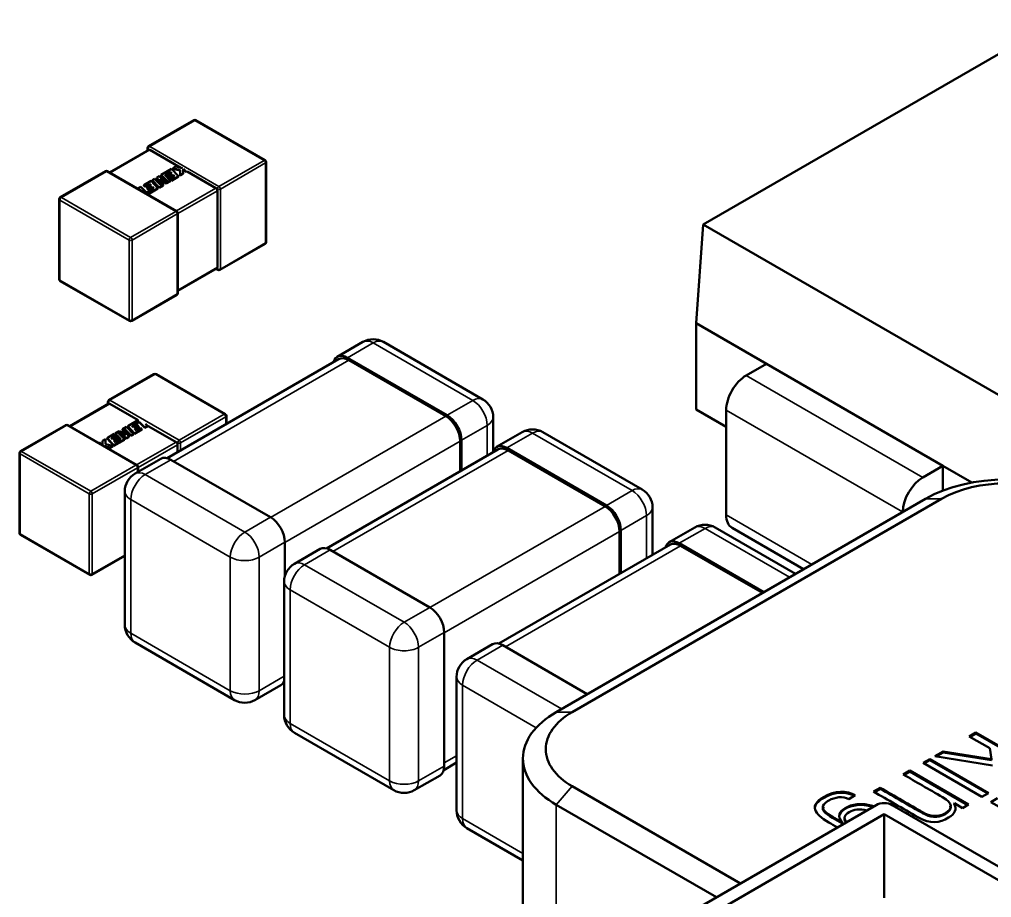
# Model space of a CAD drawing. Header units: millimetres. Extents: x -106 to 841, y -50 to 594.
# Drawn here: x 606.26 to 614.82, y 237.06 to 244.79 of the extents above; entities that cross this region are included whole.
import ezdxf

# ---------------------------------------------------------------- set-up
doc = ezdxf.new("R2010")
doc.units = ezdxf.units.MM
doc.layers.add('Visible (ISO)', color=7, linetype='Continuous', lineweight=50)
doc.layers.add('Visible Narrow (ISO)', color=7, linetype='Continuous', lineweight=35)

msp = doc.modelspace()

# ---------------------------------------------------------------- linework, layer by layer
at = {"layer": 'Visible (ISO)'}
for p, q in [((612.283, 242.989), (615.4095, 244.794)), ((607.3971, 243.6769), (607.7949, 243.9065)), ((607.8136, 243.9065), (608.4235, 243.5544)), ((607.0529, 243.4476), (607.3977, 243.6466)), ((607.3878, 243.6607), (607.3878, 243.6409)), ((607.6802, 243.4873), (607.4065, 243.6454)), ((608.4329, 243.5382), (608.4329, 242.8339)), ((606.6193, 243.2278), (607.0171, 243.4575)), ((607.6457, 243.1053), (607.0358, 243.4575)), ((607.6001, 243.4779), (607.5084, 243.425)), ((607.6606, 243.4147), (607.6001, 243.4779)), ((607.6354, 243.4984), (607.6096, 243.4834)), ((607.6096, 243.4834), (607.6096, 243.4793)), ((607.6096, 243.4834), (607.6749, 243.4678)), ((607.6096, 243.4793), (607.6748, 243.4637)), ((607.6943, 243.4839), (607.6354, 243.4984)), ((607.6749, 243.4678), (607.6741, 243.4224)), ((607.702, 243.4386), (607.7019, 243.4794)), ((607.7052, 243.4729), (607.7019, 243.4748)), ((607.704, 243.4782), (607.7278, 243.4535)), ((607.7052, 243.4729), (607.7278, 243.4494)), ((607.7278, 243.4535), (607.7374, 243.459)), ((607.7278, 243.4494), (607.7369, 243.4546)), ((607.7278, 243.4535), (607.7278, 243.4494)), ((607.9899, 243.3085), (607.7369, 243.4546)), ((607.4181, 243.3729), (607.3538, 243.3358)), ((607.4787, 243.3096), (607.4181, 243.3729)), ((607.4499, 243.3913), (607.4283, 243.3788)), ((607.4283, 243.3788), (607.4283, 243.3747)), ((607.4283, 243.3788), (607.4889, 243.3155)), ((607.4283, 243.3747), (607.4889, 243.3115)), ((607.5042, 243.3347), (607.4499, 243.3913)), ((607.4909, 243.4149), (607.4682, 243.4018)), ((607.4682, 243.4018), (607.4682, 243.3977)), ((607.4682, 243.4018), (607.5042, 243.3347)), ((607.4682, 243.3977), (607.4992, 243.3399)), ((607.5624, 243.3687), (607.4909, 243.4149)), ((607.5262, 243.3371), (607.4956, 243.3896)), ((607.4956, 243.3896), (607.5531, 243.3526)), ((607.4994, 243.383), (607.5531, 243.3485)), ((607.5084, 243.425), (607.5084, 243.4209)), ((607.5084, 243.425), (607.5624, 243.3687)), ((607.5084, 243.4209), (607.5521, 243.3754)), ((607.5402, 243.4247), (607.5874, 243.4519)), ((607.5893, 243.3735), (607.5402, 243.4247)), ((607.5428, 243.4221), (607.5874, 243.4479)), ((607.5531, 243.3526), (607.5893, 243.3735)), ((607.5531, 243.3485), (607.5893, 243.3694)), ((607.6025, 243.4362), (607.566, 243.4152)), ((607.566, 243.4152), (607.566, 243.4111)), ((607.566, 243.4152), (607.5772, 243.4035)), ((607.566, 243.4111), (607.5772, 243.3994)), ((607.5772, 243.4035), (607.6137, 243.4246)), ((607.5772, 243.3994), (607.6137, 243.4205)), ((607.5772, 243.4035), (607.5772, 243.3994)), ((607.625, 243.4128), (607.5862, 243.3904)), ((607.5862, 243.3904), (607.5862, 243.3863)), ((607.5862, 243.3904), (607.5978, 243.3784)), ((607.5862, 243.3863), (607.5978, 243.3743)), ((607.5874, 243.4519), (607.5874, 243.4479)), ((607.5874, 243.4519), (607.6025, 243.4362)), ((607.5874, 243.4479), (607.6, 243.4348)), ((607.5893, 243.3735), (607.5893, 243.3694)), ((607.5978, 243.3784), (607.6606, 243.4147)), ((607.5978, 243.3743), (607.6606, 243.4106)), ((607.5978, 243.3784), (607.5978, 243.3743)), ((607.6137, 243.4246), (607.6137, 243.4205)), ((607.6137, 243.4246), (607.625, 243.4128)), ((607.6137, 243.4205), (607.6225, 243.4113)), ((607.6606, 243.4147), (607.6606, 243.4106)), ((607.6741, 243.4224), (607.702, 243.4386)), ((607.6741, 243.4183), (607.702, 243.4345)), ((607.6741, 243.4224), (607.6741, 243.4183)), ((607.702, 243.4386), (607.702, 243.4345)), ((607.329, 243.3214), (607.3048, 243.3075)), ((607.3048, 243.3075), (607.3048, 243.3034)), ((607.3048, 243.3075), (607.3161, 243.2956)), ((607.3048, 243.3034), (607.3074, 243.3007)), ((607.3779, 243.2704), (607.329, 243.3214)), ((607.3538, 243.3358), (607.3538, 243.3317)), ((607.3538, 243.3358), (607.3654, 243.3238)), ((607.3538, 243.3317), (607.3654, 243.3197)), ((607.3654, 243.3238), (607.4054, 243.3469)), ((607.3654, 243.3197), (607.4054, 243.3428)), ((607.3654, 243.3238), (607.3654, 243.3197)), ((607.4039, 243.2853), (607.3779, 243.2704)), ((607.4205, 243.3312), (607.384, 243.3101)), ((607.384, 243.3101), (607.384, 243.306)), ((607.384, 243.3101), (607.3953, 243.2984)), ((607.384, 243.306), (607.3953, 243.2944)), ((607.3853, 243.2557), (607.4787, 243.3096)), ((607.3888, 243.2537), (607.4787, 243.3055)), ((607.3953, 243.2984), (607.4318, 243.3195)), ((607.3953, 243.2944), (607.4318, 243.3154)), ((607.3953, 243.2984), (607.3953, 243.2944)), ((607.443, 243.3077), (607.4039, 243.2853)), ((607.4054, 243.3469), (607.4054, 243.3428)), ((607.4054, 243.3469), (607.4205, 243.3312)), ((607.4054, 243.3428), (607.418, 243.3297)), ((607.4318, 243.3195), (607.4318, 243.3154)), ((607.4318, 243.3195), (607.443, 243.3077)), ((607.4318, 243.3154), (607.4405, 243.3063)), ((607.4787, 243.3096), (607.4787, 243.3055)), ((607.4889, 243.3155), (607.5262, 243.3371)), ((607.4889, 243.3115), (607.5262, 243.333)), ((607.4889, 243.3155), (607.4889, 243.3115)), ((607.5262, 243.3371), (607.5262, 243.333)), ((607.5531, 243.3526), (607.5531, 243.3485)), ((608.0032, 243.3009), (607.9999, 243.299)), ((608.0032, 242.6119), (608.0032, 243.2856)), ((606.6099, 243.2116), (606.6099, 242.5073)), ((607.6551, 242.3848), (607.6551, 243.0891)), ((612.2199, 242.1197), (612.283, 242.989)), ((612.283, 242.989), (615.0761, 241.3764)), ((608.0258, 242.588), (608.4235, 242.8177)), ((607.6551, 242.4046), (607.9999, 242.6036)), ((608.007, 242.588), (607.9899, 242.5979)), ((606.6193, 242.4911), (607.2292, 242.139)), ((607.2479, 242.139), (607.6457, 242.3686)), ((612.2199, 242.1197), (612.8386, 241.7625)), ((612.2199, 241.3604), (612.2199, 242.1197)), ((609.2855, 241.9547), (609.0592, 241.8241)), ((609.4655, 241.9547), (610.3423, 241.4485)), ((609.0705, 241.8028), (607.5605, 240.931)), ((609.1492, 241.8151), (610.026, 241.3089)), ((609.1605, 241.7939), (610.0147, 241.3008)), ((612.8386, 241.7625), (612.6619, 241.6604)), ((614.3943, 240.8643), (612.8386, 241.7625)), ((607.4442, 241.671), (607.0464, 241.4413)), ((607.4629, 241.671), (608.0728, 241.3188)), ((606.7022, 241.212), (607.047, 241.4111)), ((607.037, 241.4053), (607.037, 241.4251)), ((607.0558, 241.4098), (607.3053, 241.2657)), ((612.2199, 241.3604), (612.4851, 241.2073)), ((612.4851, 241.3542), (612.4851, 240.4316)), ((607.3093, 241.2681), (607.2135, 241.2127)), ((607.2491, 241.2146), (607.2882, 241.2371)), ((607.2516, 241.212), (607.2882, 241.233)), ((607.2882, 241.2371), (607.3142, 241.2519)), ((607.2882, 241.233), (607.3142, 241.2479)), ((607.3142, 241.2519), (607.3142, 241.2479)), ((607.3142, 241.2519), (607.3631, 241.2009)), ((607.3142, 241.2479), (607.3631, 241.1968)), ((607.3873, 241.2149), (607.37, 241.233)), ((608.0822, 241.3026), (608.0822, 241.2322)), ((610.4323, 240.9911), (610.4323, 241.2926)), ((606.6664, 241.2219), (606.2686, 240.9922)), ((606.6851, 241.2219), (607.295, 240.8698)), ((607.0943, 241.144), (607.0315, 241.1077)), ((607.1059, 241.132), (607.0943, 241.144)), ((607.139, 241.1698), (607.1028, 241.1489)), ((607.1028, 241.1489), (607.1028, 241.1448)), ((607.1028, 241.1489), (607.1519, 241.0977)), ((607.1028, 241.1448), (607.1494, 241.0962)), ((607.1837, 241.0973), (607.1297, 241.1536)), ((607.1297, 241.1536), (607.2012, 241.1074)), ((607.1965, 241.1328), (607.139, 241.1698)), ((607.14, 241.1429), (607.2012, 241.1034)), ((607.2032, 241.2068), (607.1659, 241.1853)), ((607.1659, 241.1853), (607.1659, 241.1812)), ((607.1659, 241.1853), (607.1965, 241.1328)), ((607.1659, 241.1812), (607.1927, 241.1352)), ((607.2239, 241.1205), (607.188, 241.1877)), ((607.188, 241.1877), (607.2422, 241.1311)), ((607.1929, 241.1784), (607.2422, 241.127)), ((607.2638, 241.1436), (607.2032, 241.2068)), ((607.2135, 241.2127), (607.2135, 241.2087)), ((607.2135, 241.2127), (607.2741, 241.1495)), ((607.2135, 241.2087), (607.2741, 241.1454)), ((607.2422, 241.1311), (607.2638, 241.1436)), ((607.2603, 241.2028), (607.2491, 241.2146)), ((607.2969, 241.2239), (607.2603, 241.2028)), ((607.2638, 241.1436), (607.2638, 241.1395)), ((607.2716, 241.1912), (607.3081, 241.2122)), ((607.2867, 241.1755), (607.2716, 241.1912)), ((607.2741, 241.1886), (607.3081, 241.2082)), ((607.2741, 241.1495), (607.3383, 241.1866)), ((607.2741, 241.1454), (607.3383, 241.1825)), ((607.2741, 241.1495), (607.2741, 241.1454)), ((607.3267, 241.1986), (607.2867, 241.1755)), ((607.3081, 241.2122), (607.2969, 241.2239)), ((607.3081, 241.2122), (607.3081, 241.2082)), ((607.3383, 241.1866), (607.3267, 241.1986)), ((607.3383, 241.1866), (607.3383, 241.1825)), ((607.3631, 241.2009), (607.3873, 241.2149)), ((607.3631, 241.1968), (607.3873, 241.2108)), ((607.3631, 241.2009), (607.3631, 241.1968)), ((607.3799, 241.2226), (607.6392, 241.0729)), ((607.3873, 241.2149), (607.3873, 241.2108)), ((610.6891, 241.1607), (610.4628, 241.0301)), ((610.8691, 241.1607), (611.7459, 240.6545)), ((606.9643, 241.0689), (606.9572, 241.0648)), ((606.982, 241.0504), (606.9643, 241.0689)), ((607.0181, 241.0999), (606.9901, 241.0838)), ((606.9901, 241.0838), (606.9901, 241.0797)), ((606.9901, 241.0838), (606.9902, 241.0457)), ((606.9901, 241.0797), (606.9902, 241.0457)), ((607.0172, 241.0546), (607.0181, 241.0999)), ((607.0826, 241.0389), (607.0172, 241.0546)), ((607.0173, 241.0545), (607.0181, 241.0959)), ((607.0181, 241.0999), (607.0181, 241.0959)), ((607.0315, 241.1077), (607.0315, 241.1036)), ((607.0315, 241.1077), (607.0921, 241.0444)), ((607.0315, 241.1036), (607.0921, 241.0403)), ((607.0672, 241.1096), (607.1059, 241.132)), ((607.0784, 241.0978), (607.0672, 241.1096)), ((607.0697, 241.1069), (607.1059, 241.1279)), ((607.1149, 241.1189), (607.0784, 241.0978)), ((607.0896, 241.0861), (607.1261, 241.1072)), ((607.1047, 241.0704), (607.0896, 241.0861)), ((607.0921, 241.0835), (607.1261, 241.1031)), ((607.0921, 241.0444), (607.1837, 241.0973)), ((607.0921, 241.0403), (607.1837, 241.0933)), ((607.1519, 241.0977), (607.1047, 241.0704)), ((607.1059, 241.132), (607.1059, 241.1279)), ((607.1261, 241.1072), (607.1149, 241.1189)), ((607.1261, 241.1072), (607.1261, 241.1031)), ((607.1837, 241.0973), (607.1837, 241.0933)), ((607.2012, 241.1074), (607.2239, 241.1205)), ((607.2012, 241.1034), (607.2239, 241.1164)), ((607.2012, 241.1074), (607.2012, 241.1034)), ((607.2239, 241.1205), (607.2239, 241.1164)), ((607.2422, 241.127), (607.2638, 241.1395)), ((607.2422, 241.1311), (607.2422, 241.127)), ((607.6524, 241.0653), (607.6491, 241.0634)), ((610.142, 240.8171), (610.142, 241.0803)), ((610.1533, 240.8236), (610.1533, 241.0885)), ((606.2592, 240.976), (606.2592, 240.2717)), ((607.0063, 241.0364), (607.0567, 241.024)), ((607.0187, 241.0293), (607.0567, 241.0199)), ((607.0567, 241.024), (607.0826, 241.0389)), ((607.0567, 241.0199), (607.0826, 241.0349)), ((607.0567, 241.024), (607.0567, 241.0199)), ((607.0826, 241.0389), (607.0826, 241.0349)), ((607.0921, 241.0444), (607.0921, 241.0403)), ((607.6524, 240.9841), (607.6524, 241.05)), ((610.4741, 241.0088), (608.9641, 240.137)), ((610.5528, 241.0212), (611.4296, 240.5149)), ((610.5641, 240.9999), (611.4183, 240.5068)), ((607.5036, 240.9259), (607.2773, 240.7953)), ((607.5936, 240.917), (608.4704, 240.4108)), ((607.3044, 240.8535), (607.3044, 240.8109)), ((614.3943, 240.8643), (614.2175, 240.7623)), ((614.3943, 240.8643), (614.65, 240.7167)), ((614.3943, 240.6464), (614.3943, 240.8643)), ((607.1873, 239.4636), (607.1873, 240.6394)), ((610.9878, 238.6958), (614.2405, 240.5737)), ((614.3819, 240.5737), (611.1292, 238.6958)), ((611.8359, 240.0787), (611.8359, 240.4986)), ((611.5456, 239.9111), (611.5456, 240.2863)), ((611.5569, 239.9177), (611.5569, 240.2945)), ((612.2083, 240.3215), (611.982, 240.1909)), ((612.3883, 240.3215), (613.096, 239.913)), ((613.1664, 239.9537), (612.5369, 240.3172)), ((606.2686, 240.2555), (606.8785, 239.9034)), ((608.5977, 239.8943), (608.5977, 240.1903)), ((608.9072, 240.1319), (608.6809, 240.0013)), ((608.9972, 240.123), (609.874, 239.6168)), ((611.9934, 240.1697), (610.4834, 239.2979)), ((612.072, 240.182), (612.817, 239.7519)), ((612.0834, 240.1607), (612.8042, 239.7445)), ((607.1873, 240.0709), (606.8972, 239.9034)), ((608.5909, 238.6696), (608.5909, 239.8454)), ((610.0013, 238.2206), (610.0013, 239.3963)), ((607.2773, 239.3078), (608.1541, 238.8015)), ((610.4264, 239.2927), (610.2001, 239.1621)), ((610.5164, 239.2838), (611.2613, 238.8537)), ((610.1101, 237.8305), (610.1101, 239.0062)), ((608.5604, 238.9322), (608.3341, 238.8015)), ((608.6809, 238.5138), (609.5577, 238.0075)), ((614.6842, 238.5156), (614.6258, 238.4819)), ((614.6842, 238.5075), (614.6328, 238.4778)), ((615.3797, 238.1141), (614.6842, 238.5156)), ((614.6842, 238.5075), (614.6842, 238.5156)), ((615.3726, 238.11), (614.6842, 238.5075)), ((614.6258, 238.4819), (614.8066, 238.3775)), ((614.3949, 238.3486), (614.323, 238.3071)), ((614.3949, 238.3404), (614.3341, 238.3053)), ((614.8214, 238.28), (614.3949, 238.3486)), ((614.3949, 238.3404), (614.3949, 238.3486)), ((614.8214, 238.2719), (614.3949, 238.3404)), ((614.8066, 238.3775), (614.8214, 238.28)), ((610.1101, 238.2503), (609.9969, 238.1849)), ((610.6949, 236.1647), (610.6949, 238.2875)), ((614.2789, 238.2817), (614.22, 238.2477)), ((614.22, 238.2477), (614.7375, 237.9489)), ((614.2789, 238.2735), (614.2271, 238.2436)), ((614.7964, 237.9829), (614.2789, 238.2817)), ((614.2789, 238.2735), (614.2789, 238.2817)), ((614.7893, 237.9788), (614.2789, 238.2735)), ((614.323, 238.3071), (614.8321, 238.2257)), ((614.8214, 238.2719), (614.8214, 238.28)), ((614.1027, 238.1799), (614.0443, 238.1462)), ((614.1027, 238.1718), (614.0514, 238.1421)), ((614.6202, 237.8812), (614.1027, 238.1799)), ((614.1027, 238.1718), (614.1027, 238.1799)), ((614.6131, 237.8771), (614.1027, 238.1718)), ((609.964, 238.1382), (609.7377, 238.0075)), ((611.1292, 238.0426), (612.6111, 237.187)), ((613.8417, 238.0292), (613.7833, 237.9955)), ((613.8417, 238.021), (613.7903, 237.9914)), ((613.8417, 238.021), (613.8417, 238.0292)), ((614.7375, 237.9489), (614.7964, 237.9829)), ((613.5639, 237.9294), (613.6224, 237.9631)), ((614.4932, 237.8919), (614.4955, 237.8927)), ((614.4932, 237.8837), (614.4932, 237.8919)), ((614.4955, 237.8927), (614.5678, 237.8509)), ((614.8752, 237.9374), (614.8163, 237.9034)), ((614.8163, 237.9034), (614.9156, 237.8461)), ((613.8058, 237.8768), (610.9774, 236.2438)), ((612.3989, 237.0646), (610.9878, 237.8793)), ((613.3427, 237.8508), (613.3427, 237.859)), ((619.1091, 234.8966), (613.9472, 237.8768)), ((614.4575, 237.8575), (614.4575, 237.8657)), ((614.5678, 237.8509), (614.6202, 237.8812)), ((611.0835, 236.1826), (613.8765, 237.7952)), ((613.5055, 237.728), (613.5023, 237.7262)), ((613.5023, 237.718), (613.5023, 237.7262)), ((613.5055, 237.7199), (613.5023, 237.718)), ((613.5055, 237.7199), (613.5055, 237.728)), ((613.5277, 237.7555), (613.5277, 237.7637)), ((613.8765, 237.7952), (618.9677, 234.8558)), ((613.8765, 237.0603), (613.8765, 237.7952)), ((610.2001, 237.6746), (610.6949, 237.3889))]:
    msp.add_line(p, q, dxfattribs=at)
for centre, radius, start, end in [((607.8043, 243.8903), 0.0187, 60, 120), ((607.4065, 243.6607), 0.0187, 120, 180), ((608.4142, 243.5382), 0.0187, 0, 60), ((607.0264, 243.4412), 0.0187, 60, 120), ((606.6287, 243.2116), 0.0187, 120, 180), ((607.6364, 243.0891), 0.0187, 0, 60), ((608.4142, 242.8339), 0.0187, 300, 0), ((608.0164, 242.6042), 0.0187, 240, 300), ((606.6287, 242.5073), 0.0187, 180, 240), ((607.6364, 242.3848), 0.0187, 300, 0), ((607.2386, 242.1552), 0.0187, 240, 300), ((609.3755, 241.7988), 0.18, 60, 120), ((607.4535, 241.6548), 0.0187, 60, 120), ((607.0558, 241.4251), 0.0187, 120, 180), ((610.2523, 241.2926), 0.18, 0, 60), ((608.0635, 241.3026), 0.0187, 360, 60), ((606.6757, 241.2057), 0.0187, 60, 120), ((610.7791, 241.0048), 0.18, 60, 120), ((606.2779, 240.976), 0.0187, 120, 180), ((607.2856, 240.8535), 0.0187, 360, 60), ((607.3673, 240.6394), 0.18, 120, 180), ((611.6559, 240.4986), 0.18, 0, 60), ((612.2983, 240.1656), 0.18, 60, 120), ((606.2779, 240.2717), 0.0187, 180, 240), ((608.7709, 239.8454), 0.18, 120, 180), ((606.8879, 239.9196), 0.0187, 240, 300), ((607.3673, 239.4636), 0.18, 180, 240), ((610.2901, 239.0062), 0.18, 120, 180), ((608.2441, 238.9574), 0.18, 240, 300), ((608.7709, 238.6696), 0.18, 180, 240), ((609.6477, 238.1634), 0.18, 240, 300), ((610.2901, 237.8305), 0.18, 180, 240)]:
    msp.add_arc(centre, radius, start, end, dxfattribs=at)
for centre, major_axis, start_param, end_param in [((607.4065, 243.6607), (-0.0132, 0.0229), 1.570796, 1.868048), ((608.0164, 242.6042), (0.0132, -0.0229), 4.415138, 4.712389), ((609.1492, 241.6682), (-0.09, 0.1559), 5.497787, 6.805964), ((609.1605, 241.6469), (-0.09, 0.1559), 5.497787, 6.283185), ((612.6619, 241.4563), (0.125, 0.2165), 0.785398, 2.356195), ((607.0558, 241.4251), (0.0132, -0.0229), 4.712389, 5.00964), ((610.0147, 241.1538), (-0.09, 0.1559), 3.926991, 5.497787), ((610.026, 241.1619), (-0.09, 0.1559), 3.926991, 5.497787), ((610.5528, 240.8742), (-0.09, 0.1559), 5.497787, 6.805964), ((610.5641, 240.853), (-0.09, 0.1559), 5.497787, 6.283185), ((607.5936, 240.77), (-0.09, 0.1559), 5.497787, 6.283185), ((614.2175, 240.5582), (-0.125, -0.2165), 3.926991, 5.486373), ((614.9476, 240.1655), (-1, 0), 3.926991, 5.497787), ((614.9476, 240.2471), (-0.8, 0), 3.926991, 5.497787), ((611.4183, 240.3598), (-0.09, 0.1559), 3.926991, 5.497787), ((611.4296, 240.368), (-0.09, 0.1559), 3.926991, 5.497787), ((608.4704, 240.2638), (-0.09, 0.1559), 3.926991, 5.497787), ((612.6619, 240.5337), (-0.125, -0.2165), 5.497787, 6.283185), ((612.072, 240.035), (-0.09, 0.1559), 5.497787, 6.805964), ((608.9972, 239.976), (-0.09, 0.1559), 5.497787, 6.283185), ((612.0834, 240.0138), (-0.09, 0.1559), 5.497787, 6.283185), ((609.874, 239.4698), (-0.09, 0.1559), 3.926991, 5.497787), ((610.5164, 239.1369), (-0.09, 0.1559), 5.497787, 6.283185), ((608.4704, 239.088), (0.09, -0.1559), 0, 0.457465), ((611.6949, 238.2875), (-1, 0), 5.497787, 7.068584), ((611.6949, 238.3692), (-0.8, 0), 5.497787, 7.068584), ((609.874, 238.2941), (0.09, -0.1559), 0, 0.785398), ((613.8765, 237.836), (-0.1, 0), 3.926991, 5.497787)]:
    msp.add_ellipse(centre, major_axis=major_axis, ratio=0.57735, start_param=start_param, end_param=end_param, dxfattribs=at)
for points in [[(607.3977, 243.6466), (607.3994, 243.6476), (607.403, 243.6474), (607.4065, 243.6454)], [(607.9899, 243.3085), (607.9934, 243.3065), (607.9967, 243.3027), (607.9999, 243.299)], [(607.9999, 243.299), (608.0015, 243.2944), (608.0032, 243.2896), (608.0032, 243.2856)], [(608.0032, 242.6119), (608.0032, 242.6079), (608.0015, 242.6046), (607.9999, 242.6036)], [(607.047, 241.4111), (607.0486, 241.412), (607.0523, 241.4118), (607.0558, 241.4098)], [(607.6392, 241.0729), (607.6427, 241.071), (607.646, 241.0672), (607.6491, 241.0634)], [(607.6491, 241.0634), (607.6508, 241.0588), (607.6524, 241.0541), (607.6524, 241.05)], [(614.5049, 237.8454), (614.5042, 237.8575), (614.5004, 237.8703), (614.4932, 237.8837)], [(613.5394, 237.723), (613.5315, 237.7348), (613.5277, 237.7456), (613.5277, 237.7555)]]:
    msp.add_open_spline(points, degree=3, dxfattribs=at)
for points, knots in [([(614.0443, 238.1462), (614.1567, 238.0813), (614.2692, 238.0164), (614.3916, 237.9457), (614.4841, 237.8923), (614.4829, 237.8452), (614.4102, 237.8033), (614.3471, 237.7669), (614.2804, 237.7759), (614.2154, 237.8134), (614.1109, 237.8738), (613.9629, 237.9592), (613.8417, 238.0292)], [0.022365, 0.022365, 0.022365, 0.022365, 0.1514801, 0.1514801, 0.1514801, 0.2285046, 0.2285046, 0.2285046, 0.2952822, 0.2952822, 0.2952822, 0.4344461, 0.4344461, 0.4344461, 0.4344461]), ([(613.6224, 237.9631), (613.5482, 238.0048), (613.4439, 238.0057), (613.3423, 237.947), (613.2148, 237.8734), (613.2568, 237.8004), (613.3882, 237.7246), (613.4118, 237.711), (613.4376, 237.696), (613.4652, 237.6801)], [0.5675204, 0.5675204, 0.5675204, 0.5675204, 0.6610789, 0.6610789, 0.6610789, 0.7785487, 0.7785487, 0.7785487, 0.8097913, 0.8097913, 0.8097913, 0.8097913]), ([(613.615, 237.9589), (613.5414, 237.9967), (613.4406, 237.9956), (613.3423, 237.9389), (613.2925, 237.9101), (613.2685, 237.8814), (613.2657, 237.8526)], [0.5705584, 0.5705584, 0.5705584, 0.5705584, 0.6610789, 0.6610789, 0.6610789, 0.7069956, 0.7069956, 0.7069956, 0.7069956]), ([(613.7833, 237.9955), (613.9094, 237.9227), (614.0355, 237.8498), (614.1737, 237.7701), (614.2859, 237.7053), (614.3615, 237.719), (614.4445, 237.7669), (614.4978, 237.7976), (614.521, 237.8405), (614.4932, 237.8919)], [0.4568111, 0.4568111, 0.4568111, 0.4568111, 0.6016691, 0.6016691, 0.6016691, 0.6940483, 0.6940483, 0.6940483, 0.7534303, 0.7534303, 0.7534303, 0.7534303]), ([(614.463, 237.8582), (614.4629, 237.8359), (614.4445, 237.815), (614.4102, 237.7951), (614.3471, 237.7587), (614.2804, 237.7678), (614.2154, 237.8053), (614.1109, 237.8656), (613.9629, 237.9511), (613.8417, 238.021)], [0.1920858, 0.1920858, 0.1920858, 0.1920858, 0.2285046, 0.2285046, 0.2285046, 0.2952822, 0.2952822, 0.2952822, 0.4344461, 0.4344461, 0.4344461, 0.4344461]), ([(613.5023, 237.7262), (613.4769, 237.7408), (613.4516, 237.7554), (613.4202, 237.7736), (613.3095, 237.8375), (613.3202, 237.8714), (613.3787, 237.9108), (613.382, 237.913), (613.3857, 237.9153), (613.3896, 237.9176), (613.4411, 237.9473), (613.5148, 237.9577), (613.5639, 237.9294)], [0.3870835, 0.3870835, 0.3870835, 0.3870835, 0.4155892, 0.4155892, 0.4155892, 0.4879925, 0.4879925, 0.4879925, 0.4921005, 0.4921005, 0.4921005, 0.5456262, 0.5456262, 0.5456262, 0.5456262]), ([(613.788, 237.8665), (613.6717, 237.9014), (613.5899, 237.8838), (613.4786, 237.8196), (613.4601, 237.7752), (613.5055, 237.728)], [0.2071459, 0.2071459, 0.2071459, 0.2071459, 0.2987188, 0.2987188, 0.3858672, 0.3858672, 0.3858672, 0.3858672]), ([(613.7786, 237.8611), (613.6672, 237.8922), (613.5883, 237.8748), (613.5014, 237.8246), (613.4819, 237.802), (613.48, 237.777)], [0.2096367, 0.2096367, 0.2096367, 0.2096367, 0.2987188, 0.2987188, 0.3492807, 0.3492807, 0.3492807, 0.3492807]), ([(613.5023, 237.718), (613.4769, 237.7326), (613.4516, 237.7473), (613.4202, 237.7654), (613.3588, 237.8008), (613.3347, 237.827), (613.3355, 237.8501)], [0.38708352, 0.38708352, 0.38708352, 0.38708352, 0.41558922, 0.41558922, 0.41558922, 0.45573636, 0.45573636, 0.45573636, 0.45573636]), ([(613.5435, 237.7254), (613.5142, 237.7637), (613.5275, 237.7916), (613.6096, 237.839), (613.6579, 237.8466), (613.7241, 237.8296)], [0.6016954, 0.6016954, 0.6016954, 0.6016954, 0.7489422, 0.7489422, 0.8961889, 0.8961889, 0.8961889, 0.8961889])]:
    msp.add_open_spline(points, degree=3, knots=knots, dxfattribs=at)
at = {"layer": 'Visible Narrow (ISO)'}
for p, q in [((607.8043, 243.9056), (607.4065, 243.6759)), ((608.4142, 243.5535), (607.8043, 243.9056)), ((607.4065, 243.6454), (607.0584, 243.4444)), ((607.4065, 243.6759), (608.0164, 243.3238)), ((608.0164, 243.3238), (608.4142, 243.5535)), ((607.0264, 243.4565), (606.6287, 243.2269)), ((607.6364, 243.1044), (607.0264, 243.4565)), ((608.4274, 243.5305), (608.0296, 243.3009)), ((608.4274, 242.8263), (608.4274, 243.5305)), ((607.6419, 243.1076), (607.9899, 243.3085)), ((608.0032, 243.2856), (607.6551, 243.0846)), ((608.0296, 243.3009), (608.0296, 242.5966)), ((607.2253, 242.8518), (606.6154, 243.2039)), ((606.6154, 243.2039), (606.6154, 242.4997)), ((606.6287, 243.2269), (607.2386, 242.8747)), ((607.2386, 242.8747), (607.6364, 243.1044)), ((607.6496, 243.0815), (607.2518, 242.8518)), ((607.6496, 242.3772), (607.6496, 243.0815)), ((607.2253, 242.1475), (607.2253, 242.8518)), ((607.2518, 242.8518), (607.2518, 242.1475)), ((608.0296, 242.5966), (608.4274, 242.8263)), ((607.6551, 242.4109), (608.0032, 242.6119)), ((606.6154, 242.4997), (607.2253, 242.1475)), ((607.2518, 242.1475), (607.6496, 242.3772)), ((609.3755, 241.9458), (609.1492, 241.8151)), ((609.3755, 241.9458), (610.2523, 241.4396)), ((609.1605, 241.7939), (607.6176, 240.9031)), ((607.4535, 241.67), (607.0558, 241.4404)), ((608.0635, 241.3179), (607.4535, 241.67)), ((612.6619, 241.6604), (614.2175, 240.7623)), ((607.0558, 241.4098), (606.7077, 241.2088)), ((607.0558, 241.4404), (607.6657, 241.0882)), ((610.2523, 241.4396), (610.026, 241.3089)), ((607.6657, 241.0882), (608.0635, 241.3179)), ((614.0387, 240.4573), (612.4851, 241.3542)), ((607.2882, 241.2371), (607.2882, 241.233)), ((608.0767, 241.295), (607.6789, 241.0653)), ((608.0767, 241.229), (608.0767, 241.295)), ((610.0147, 241.3008), (608.4718, 240.41)), ((606.6757, 241.221), (606.2779, 240.9913)), ((607.2856, 240.8688), (606.6757, 241.221)), ((610.3796, 241.2191), (610.1533, 241.0885)), ((610.3796, 240.9543), (610.3796, 241.2191)), ((610.7791, 241.1518), (610.5528, 241.0212)), ((610.7791, 241.1518), (611.6559, 240.6456)), ((607.2911, 240.872), (607.6392, 241.0729)), ((607.6789, 241.0653), (607.6789, 240.9994)), ((610.142, 241.0803), (608.5977, 240.1887)), ((606.2779, 240.9913), (606.8879, 240.6392)), ((607.6524, 241.05), (607.3044, 240.8491)), ((610.5641, 240.9999), (609.0212, 240.1091)), ((606.2647, 240.9684), (606.2647, 240.2641)), ((606.8746, 240.6162), (606.2647, 240.9684)), ((607.5936, 240.917), (607.3673, 240.7864)), ((606.8879, 240.6392), (607.2856, 240.8688)), ((607.2989, 240.8459), (606.9011, 240.6162)), ((607.2989, 240.8077), (607.2989, 240.8459)), ((607.3673, 240.7864), (608.2441, 240.2801)), ((611.6559, 240.6456), (611.4296, 240.5149)), ((606.8746, 239.912), (606.8746, 240.6162)), ((606.9011, 240.6162), (606.9011, 239.912)), ((607.24, 239.3902), (607.24, 240.5659)), ((607.24, 240.5659), (608.1168, 240.0597)), ((614.2405, 240.5737), (614.3819, 240.5737)), ((611.4183, 240.5068), (609.8754, 239.616)), ((608.4704, 240.4108), (608.2441, 240.2801)), ((611.7832, 240.4251), (611.5569, 240.2945)), ((611.7832, 240.0483), (611.7832, 240.4251)), ((612.4851, 240.4316), (613.2397, 239.9959)), ((611.5456, 240.2863), (610.0013, 239.3947)), ((612.2983, 240.3126), (612.072, 240.182)), ((612.2983, 240.3126), (613.0432, 239.8825)), ((606.2647, 240.2641), (606.8746, 239.912)), ((608.5977, 240.1903), (608.3714, 240.0597)), ((608.9972, 240.123), (608.7709, 239.9924)), ((612.0834, 240.1607), (610.5405, 239.2699)), ((606.9011, 239.912), (607.1873, 240.0772)), ((608.1168, 238.8839), (608.1168, 240.0597)), ((608.3714, 238.8839), (608.3714, 240.0597)), ((608.7709, 239.9924), (609.6477, 239.4861)), ((608.6436, 238.5962), (608.6436, 239.7719)), ((608.6436, 239.7719), (609.5204, 239.2657)), ((609.874, 239.6168), (609.6477, 239.4861)), ((607.24, 239.3902), (608.1168, 238.8839)), ((610.0013, 239.3963), (609.775, 239.2657)), ((609.5204, 238.0899), (609.5204, 239.2657)), ((609.775, 238.0899), (609.775, 239.2657)), ((610.5164, 239.2838), (610.2901, 239.1532)), ((610.2901, 239.1532), (611.0351, 238.7231)), ((608.5909, 239.0106), (608.3714, 238.8839)), ((610.1629, 237.757), (610.1629, 238.9327)), ((610.1629, 238.9327), (610.8116, 238.5582)), ((611.1292, 238.6958), (610.9878, 238.6958)), ((608.6436, 238.5962), (609.5204, 238.0899)), ((610.1101, 238.3112), (610.0013, 238.2483)), ((610.0013, 238.2206), (609.775, 238.0899)), ((611.1292, 238.0426), (610.9878, 237.8793)), ((610.9878, 237.8793), (610.9878, 236.2498)), ((610.1629, 237.757), (610.6949, 237.4498))]:
    msp.add_line(p, q, dxfattribs=at)
for centre, major_axis, start_param, end_param in [((607.8043, 243.8903), (-0.0094, 0.0162), 5.497787, 6.283185), ((607.8043, 243.8903), (0.0094, 0.0162), 0, 0.785398), ((607.4065, 243.6607), (-0.0187, 0), 0, 0.785398), ((607.4065, 243.6607), (0.0094, 0.0162), 0.785398, 2.356194), ((607.4065, 243.6607), (-0.0094, 0.0162), 5.497787, 6.283185), ((608.4142, 243.5382), (0.0094, 0.0162), 0, 0.785398), ((608.4142, 243.5382), (-0.0094, 0.0162), 3.926991, 5.497787), ((608.4142, 243.5382), (0.0187, 0), 5.497787, 6.283185), ((607.0264, 243.4412), (-0.0094, 0.0162), 5.497787, 6.283185), ((607.0264, 243.4412), (0.0094, 0.0162), 0, 0.785398), ((608.0164, 243.3085), (-0.0094, -0.0162), 3.926991, 5.497787), ((608.0164, 243.3085), (-0.0187, 0), 0.785398, 2.356195), ((608.0164, 243.3085), (-0.0094, 0.0162), 3.926991, 5.497787), ((606.6287, 243.2116), (-0.0187, 0), 0, 0.785398), ((606.6287, 243.2116), (-0.0094, -0.0162), 3.926991, 5.497787), ((606.6287, 243.2116), (-0.0094, 0.0162), 5.497787, 6.283185), ((607.6364, 243.0891), (0.0094, 0.0162), 0, 0.785398), ((607.6364, 243.0891), (-0.0094, 0.0162), 3.926991, 5.497787), ((607.6364, 243.0891), (0.0187, 0), 5.497787, 6.283185), ((607.2386, 242.8594), (0.0094, 0.0162), 0.785398, 2.356194), ((607.2386, 242.8594), (-0.0094, 0.0162), 3.926991, 5.497787), ((607.2386, 242.8594), (0.0187, 0), 3.926991, 5.497787), ((608.4142, 242.8339), (0.0094, -0.0162), 0, 0.785398), ((608.4142, 242.8339), (0.0187, 0), 5.497787, 6.283185), ((608.0164, 242.6042), (-0.0094, -0.0162), 5.497787, 6.283185), ((608.0164, 242.6042), (-0.0187, 0), 0.785398, 2.356195), ((608.0164, 242.6042), (0.0094, -0.0162), 0, 0.785398), ((606.6287, 242.5073), (-0.0187, 0), 0, 0.785398), ((606.6287, 242.5073), (-0.0094, -0.0162), 5.497787, 6.283185), ((607.6364, 242.3848), (0.0094, -0.0162), 0, 0.785398), ((607.6364, 242.3848), (0.0187, 0), 5.497787, 6.283185), ((607.2386, 242.1552), (-0.0094, -0.0162), 5.497787, 6.283185), ((607.2386, 242.1552), (0.0187, 0), 3.926991, 5.497787), ((607.2386, 242.1552), (0.0094, -0.0162), 0, 0.785398), ((609.3755, 241.7988), (-0.09, 0.1559), 5.497787, 6.283185), ((609.3755, 241.7988), (0.09, 0.1559), 0, 0.785398), ((607.4535, 241.6548), (-0.0094, 0.0162), 5.497787, 6.283185), ((607.4535, 241.6548), (0.0094, 0.0162), 0, 0.785398), ((607.0558, 241.4251), (-0.0187, 0), 0, 0.785398), ((607.0558, 241.4251), (0.0094, 0.0162), 0.785398, 2.356195), ((607.0558, 241.4251), (-0.0094, 0.0162), 5.497787, 6.283185), ((610.2523, 241.2926), (0.09, 0.1559), 0, 0.785398), ((610.2523, 241.2926), (-0.09, 0.1559), 3.926991, 5.497787), ((608.0635, 241.3026), (0.0094, 0.0162), 0, 0.785398), ((608.0635, 241.3026), (0.0094, -0.0162), 0.785398, 2.356194), ((608.0635, 241.3026), (0.0187, 0), 5.497787, 6.283185), ((610.2523, 241.2926), (0.18, 0), 5.497787, 6.283185), ((606.6757, 241.2057), (-0.0094, 0.0162), 5.497787, 6.283185), ((606.6757, 241.2057), (0.0094, 0.0162), 0, 0.785398), ((610.7791, 241.0048), (-0.09, 0.1559), 5.497787, 6.283185), ((610.7791, 241.0048), (0.09, 0.1559), 0, 0.785398), ((607.6657, 241.0729), (-0.0094, -0.0162), 3.926991, 5.497787), ((607.6657, 241.0729), (0.0187, 0), 3.926991, 5.497787), ((607.6657, 241.0729), (0.0094, -0.0162), 0.785398, 2.356194), ((606.2779, 240.976), (-0.0187, 0), 0, 0.785398), ((606.2779, 240.976), (0.0094, 0.0162), 0.785398, 2.356195), ((606.2779, 240.976), (-0.0094, 0.0162), 5.497787, 6.283185), ((607.3673, 240.6394), (-0.09, 0.1559), 5.497787, 6.283185), ((607.2856, 240.8535), (0.0094, 0.0162), 0, 0.785398), ((607.2856, 240.8535), (0.0094, -0.0162), 0.785398, 2.356194), ((607.2856, 240.8535), (0.0187, 0), 5.497787, 6.283185), ((607.3673, 240.6394), (-0.09, -0.1559), 3.926991, 5.497787), ((606.8879, 240.6239), (-0.0094, -0.0162), 3.926991, 5.497787), ((606.8879, 240.6239), (0.0094, -0.0162), 0.785398, 2.356194), ((607.3673, 240.6394), (-0.18, 0), 0, 0.785398), ((611.6559, 240.4986), (0.09, 0.1559), 0, 0.785398), ((611.6559, 240.4986), (-0.09, 0.1559), 3.926991, 5.497787), ((606.8879, 240.6239), (-0.0187, 0), 0.785398, 2.356195), ((611.6559, 240.4986), (0.18, 0), 5.497787, 6.283185), ((612.2983, 240.1656), (-0.09, 0.1559), 5.497787, 6.283185), ((612.2983, 240.1656), (0.09, 0.1559), 0, 0.785398), ((606.2779, 240.2717), (-0.0187, 0), 0, 0.785398), ((606.2779, 240.2717), (-0.0094, -0.0162), 5.497787, 6.283185), ((608.2441, 240.1332), (0.09, 0.1559), 0.785398, 2.356194), ((608.2441, 240.1332), (-0.09, 0.1559), 3.926991, 5.497787), ((608.2441, 240.1332), (-0.18, 0), 0.785398, 2.356195), ((608.7709, 239.8454), (-0.09, -0.1559), 3.926991, 5.497787), ((608.7709, 239.8454), (-0.09, 0.1559), 5.497787, 6.283185), ((606.8879, 239.9196), (-0.0094, -0.0162), 5.497787, 6.283185), ((606.8879, 239.9196), (-0.0187, 0), 0.785398, 2.356195), ((606.8879, 239.9196), (0.0094, -0.0162), 0, 0.785398), ((608.7709, 239.8454), (-0.18, 0), 0, 0.785398), ((607.3673, 239.4636), (-0.18, 0), 0, 0.785398), ((609.6477, 239.3392), (0.09, 0.1559), 0.785398, 2.356194), ((609.6477, 239.3392), (-0.09, 0.1559), 3.926991, 5.497787), ((607.3673, 239.4636), (-0.09, -0.1559), 5.497787, 6.283185), ((609.6477, 239.3392), (-0.18, 0), 0.785398, 2.356195), ((610.2901, 239.0062), (-0.09, 0.1559), 5.497787, 6.283185), ((610.2901, 239.0062), (-0.09, -0.1559), 3.926991, 5.497787), ((610.2901, 239.0062), (-0.18, 0), 0, 0.785398), ((608.2441, 238.9574), (-0.09, -0.1559), 5.497787, 6.283185), ((608.2441, 238.9574), (0.18, 0), 3.926991, 5.497787), ((608.2441, 238.9574), (0.09, -0.1559), 0, 0.785398), ((608.7709, 238.6696), (-0.18, 0), 0, 0.785398), ((608.7709, 238.6696), (-0.09, -0.1559), 5.497787, 6.283185), ((609.6477, 238.1634), (-0.09, -0.1559), 5.497787, 6.283185), ((609.6477, 238.1634), (0.18, 0), 3.926991, 5.497787), ((609.6477, 238.1634), (0.09, -0.1559), 0, 0.785398), ((610.2901, 237.8305), (-0.18, 0), 0, 0.785398), ((610.2901, 237.8305), (-0.09, -0.1559), 5.497787, 6.283185)]:
    msp.add_ellipse(centre, major_axis=major_axis, ratio=0.57735, start_param=start_param, end_param=end_param, dxfattribs=at)

doc.saveas('drawing.dxf')
